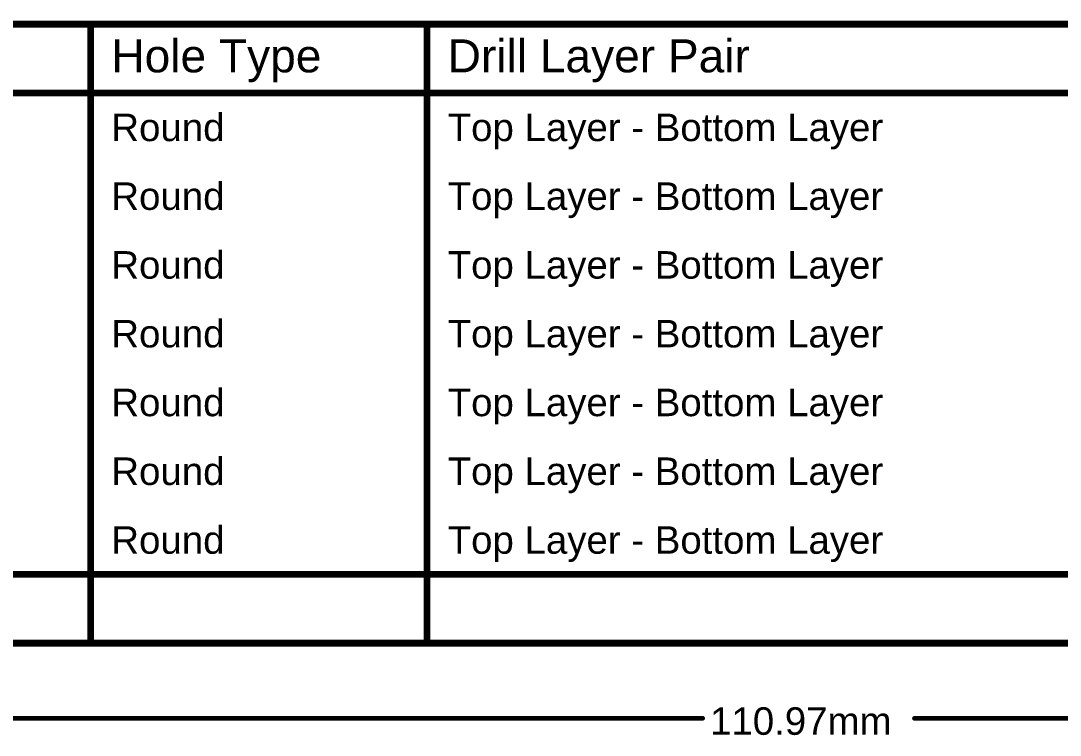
# Model space of a CAD drawing. Header units: inches. Extents: x -14 to 338, y 0 to 125.
# Drawn here: x 61.8 to 119.4, y 85.2 to 124.8 of the extents above; entities that cross this region are included whole.
import ezdxf

# ---------------------------------------------------------------- set-up
doc = ezdxf.new("R2010")
doc.units = ezdxf.units.IN
doc.layers.add('Dimensions', color=6, linetype='Continuous')
doc.layers.add('Drill Drawing', color=1, linetype='Continuous')
doc.styles.add('Arial', font='', dxfattribs={"height": 0.2})
doc.styles.get('Arial').set_extended_font_data('Arial')

msp = doc.modelspace()

# ---------------------------------------------------------------- linework, layer by layer
at = {"layer": 'Dimensions', "const_width": 0.254}
for points in [[(50.328, 86.106), (99.542, 86.106)], [(111.273, 86.106), (161.3, 86.106)]]:
    msp.add_lwpolyline(points, dxfattribs=at)
at = {"layer": 'Dimensions', "const_width": 0.127}
for points in [[(99.478, 86.106, 1), (99.605, 86.106, 1)], [(111.21, 86.106, 1), (111.337, 86.106, 1)]]:
    msp.add_lwpolyline(points, format="xyb", close=True, dxfattribs=at)
at = {"layer": 'Drill Drawing', "const_width": 0.381}
for points in [[(-3.877, 124.562), (337.352, 124.562)], [(65.625, 90.272), (65.625, 124.562)], [(84.263, 90.272), (84.263, 124.562)], [(-3.877, 120.752), (337.352, 120.752)], [(-3.877, 94.082), (337.352, 94.082)], [(-3.877, 90.272), (337.352, 90.272)]]:
    msp.add_lwpolyline(points, dxfattribs=at)
at = {"layer": 'Drill Drawing', "const_width": 0.191}
for points in [[(65.529, 124.562, 1), (65.72, 124.562, 1)], [(84.168, 124.562, 1), (84.358, 124.562, 1)], [(65.529, 90.272, 1), (65.72, 90.272, 1)], [(84.168, 90.272, 1), (84.358, 90.272, 1)]]:
    msp.add_lwpolyline(points, format="xyb", close=True, dxfattribs=at)

# ---------------------------------------------------------------- texts
at = {"layer": 'Dimensions', "style": 'Arial'}
msp.add_text('110.97mm', height=1.524, dxfattribs=at).set_placement((99.948, 85.192))
at = {"layer": 'Drill Drawing', "style": 'Arial'}
for s, height, p in [('Hole Type', 1.8288, (66.768, 121.895)), ('Drill Layer Pair', 1.8288, (85.406, 121.895)), ('Round', 1.524, (66.768, 118.085)), ('Top Layer - Bottom Layer', 1.524, (85.406, 118.085)), ('Round', 1.524, (66.768, 114.275)), ('Top Layer - Bottom Layer', 1.524, (85.406, 114.275)), ('Round', 1.524, (66.768, 110.465)), ('Top Layer - Bottom Layer', 1.524, (85.406, 110.465)), ('Round', 1.524, (66.768, 106.655)), ('Top Layer - Bottom Layer', 1.524, (85.406, 106.655)), ('Round', 1.524, (66.768, 102.845)), ('Top Layer - Bottom Layer', 1.524, (85.406, 102.845)), ('Round', 1.524, (66.768, 99.035)), ('Top Layer - Bottom Layer', 1.524, (85.406, 99.035)), ('Round', 1.524, (66.768, 95.225)), ('Top Layer - Bottom Layer', 1.524, (85.406, 95.225))]:
    msp.add_text(s, height=height, dxfattribs=at).set_placement(p)

doc.saveas('drawing.dxf')
